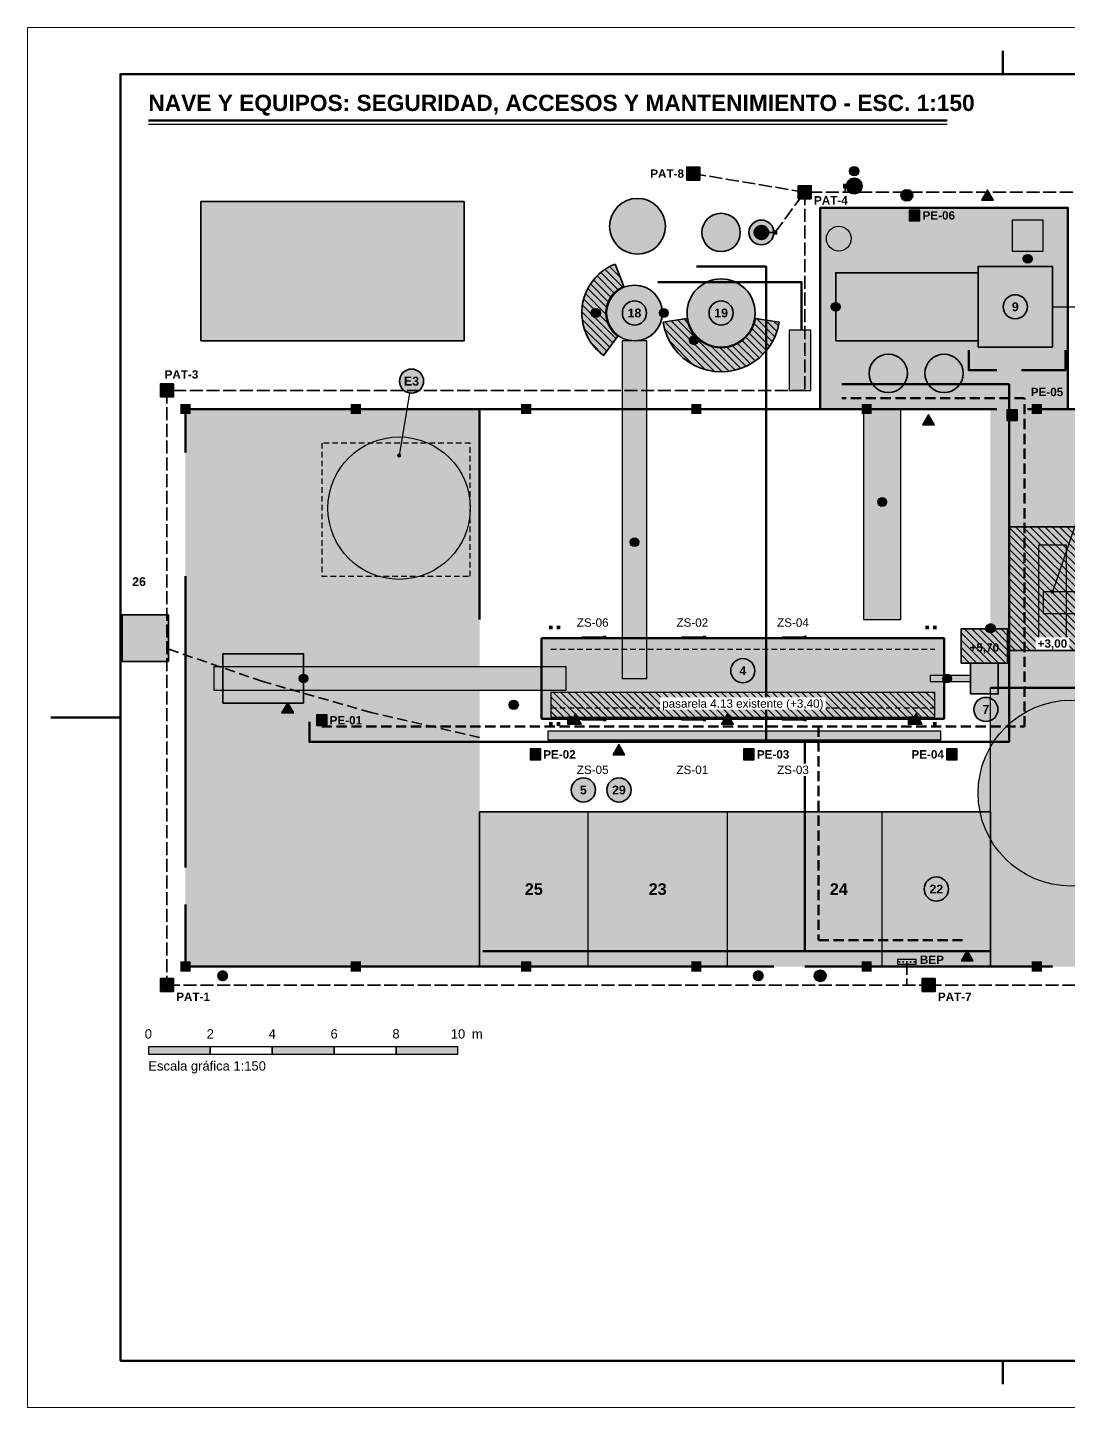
# Model space of a CAD drawing. Header units: millimetres. Extents: x 0 to 420, y 0 to 297.
# Drawn here: x 0 to 224.1, y 0 to 297 of the extents above; entities that cross this region are included whole.
import ezdxf
from ezdxf.enums import TextEntityAlignment as Align

# ---------------------------------------------------------------- set-up
doc = ezdxf.new("R2010")
doc.units = ezdxf.units.MM
doc.header["$LTSCALE"] = 0.5
for name, pattern in [('TR_BAND', [6.4, 4.4, -2]), ('TR_FINO', [3.8, 2.4, -1.4]), ('TR_PAT', [7.2, 5.6, -1.6])]:
    doc.linetypes.add(name, pattern=pattern)
for name, color, linetype, lineweight in [('CONTORNO', 7, 'CONTINUOUS', 50), ('FINO', 7, 'CONTINUOUS', 25), ('HOJA', 8, 'CONTINUOUS', 13), ('RAYADO', 8, 'CONTINUOUS', 18), ('RECUADRO', 7, 'CONTINUOUS', 70), ('RELLENO', 9, 'CONTINUOUS', 13), ('TEXTO', 7, 'CONTINUOUS', 25)]:
    doc.layers.add(name, color=color, linetype=linetype, lineweight=lineweight)
doc.styles.add('NEGRITA', font='arialbd.ttf')
doc.styles.get("Standard").update_dxf_attribs({"font": 'arial.ttf'})

msp = doc.modelspace()

# ---------------------------------------------------------------- hatches: boundary and pattern name
at = {"layer": 'CONTORNO', "true_color": 0xb86428}
h = msp.add_hatch(color=7, dxfattribs=at)
edge = h.paths.add_edge_path()
edge.add_arc((143.33, 265.57), 0.6, 0, 360)
h = msp.add_hatch(color=7, dxfattribs=at)
edge = h.paths.add_edge_path()
edge.add_arc((167.33, 261.57), 0.6, 0, 360)
for points in [[(175.57, 262.4), (176.57, 262.4), (176.57, 263.4), (175.57, 263.4)], [(177.18, 262.22), (178.83, 262.22), (178, 264.02)], [(157.18, 252.22), (158.82, 252.22), (158, 254.03)], [(160.43, 252.4), (161.43, 252.4), (161.43, 253.4), (160.43, 253.4)], [(187.33, 95.4), (191.33, 95.4), (191.33, 96.4), (187.33, 96.4)]]:
    msp.add_hatch(color=7, dxfattribs=at).paths.add_polyline_path(points)
at = {"layer": 'CONTORNO', "true_color": 0xf3c229}
for points in [[(205.37, 259.82), (207.97, 259.82), (206.67, 262.07)], [(192.7, 211.48), (195.3, 211.48), (194, 213.73)], [(123.93, 165.3), (124.63, 165.3), (124.63, 166.1), (123.93, 166.1)], [(145.4, 165.3), (146.1, 165.3), (146.1, 166.1), (145.4, 166.1)], [(167.07, 165.3), (167.77, 165.3), (167.77, 166.1), (167.07, 166.1)], [(54.7, 149.48), (57.3, 149.48), (56, 151.73)], [(116.7, 147.08), (119.3, 147.08), (118, 149.33)], [(123.93, 147.7), (124.63, 147.7), (124.63, 148.5), (123.93, 148.5)], [(145.4, 147.7), (146.1, 147.7), (146.1, 148.5), (145.4, 148.5)], [(167.07, 147.7), (167.77, 147.7), (167.77, 148.5), (167.07, 148.5)], [(190.03, 147.08), (192.63, 147.08), (191.33, 149.33)], [(126.03, 140.48), (128.63, 140.48), (127.33, 142.73)], [(201.03, 96.15), (203.63, 96.15), (202.33, 98.4)]]:
    msp.add_hatch(color=7, dxfattribs=at).paths.add_polyline_path(points)
at = {"layer": 'CONTORNO', "true_color": 0xd7261e}
h = msp.add_hatch(color=7, dxfattribs=at)
edge = h.paths.add_edge_path()
edge.add_arc((191, 256.57), 0.75, 0, 360)
at = {"layer": 'CONTORNO', "true_color": 0xb86428}
h = msp.add_hatch(color=7, dxfattribs=at)
edge = h.paths.add_edge_path()
edge.add_arc((30, 218.9), 0.6, 0, 360)
at = {"layer": 'CONTORNO', "true_color": 0x000000}
for points in [[(32.9, 213.8), (35.1, 213.8), (35.1, 216), (32.9, 216)], [(69.57, 213.8), (71.77, 213.8), (71.77, 216), (69.57, 216)], [(106.23, 213.8), (108.43, 213.8), (108.43, 216), (106.23, 216)], [(142.9, 213.8), (145.1, 213.8), (145.1, 216), (142.9, 216)], [(179.57, 213.8), (181.77, 213.8), (181.77, 216), (179.57, 216)], [(216.23, 213.8), (218.43, 213.8), (218.43, 216), (216.23, 216)], [(32.9, 93.8), (35.1, 93.8), (35.1, 96), (32.9, 96)], [(69.57, 93.8), (71.77, 93.8), (71.77, 96), (69.57, 96)], [(106.23, 93.8), (108.43, 93.8), (108.43, 96), (106.23, 96)], [(142.9, 93.8), (145.1, 93.8), (145.1, 96), (142.9, 96)], [(179.57, 93.8), (181.77, 93.8), (181.77, 96), (179.57, 96)], [(216.23, 93.8), (218.43, 93.8), (218.43, 96), (216.23, 96)]]:
    msp.add_hatch(color=7, dxfattribs=at).paths.add_polyline_path(points)
at = {"layer": 'CONTORNO', "true_color": 0xd7261e}
h = msp.add_hatch(color=7, dxfattribs=at)
edge = h.paths.add_edge_path()
edge.add_arc((212, 213.57), 0.75, 0, 360)
at = {"layer": 'CONTORNO', "true_color": 0x000000}
h = msp.add_hatch(color=7, dxfattribs=at)
edge = h.paths.add_edge_path()
edge.add_arc((80, 204.9), 0.45, 0, 360)
h = msp.add_hatch(color=7, dxfattribs=at)
edge = h.paths.add_edge_path()
edge.add_arc((220.67, 175.57), 0.45, 0, 360)
at = {"layer": 'CONTORNO', "true_color": 0xc9a400}
for points in [[(112.27, 167.5), (113.07, 167.5), (113.07, 168.3), (112.27, 168.3)], [(113.93, 167.5), (114.73, 167.5), (114.73, 168.3), (113.93, 168.3)], [(193.27, 167.5), (194.07, 167.5), (194.07, 168.3), (193.27, 168.3)], [(194.93, 167.5), (195.73, 167.5), (195.73, 168.3), (194.93, 168.3)], [(112.27, 146.7), (113.07, 146.7), (113.07, 147.5), (112.27, 147.5)], [(113.93, 146.7), (114.73, 146.7), (114.73, 147.5), (113.93, 147.5)], [(194.93, 146.7), (195.73, 146.7), (195.73, 147.5), (194.93, 147.5)]]:
    msp.add_hatch(color=7, dxfattribs=at).paths.add_polyline_path(points)
at = {"layer": 'CONTORNO', "true_color": 0xd7261e}
h = msp.add_hatch(color=7, dxfattribs=at)
edge = h.paths.add_edge_path()
edge.add_arc((63.33, 147.9), 0.75, 0, 360)
h = msp.add_hatch(color=7, dxfattribs=at)
edge = h.paths.add_edge_path()
edge.add_arc((109.33, 140.57), 0.75, 0, 360)
h = msp.add_hatch(color=7, dxfattribs=at)
edge = h.paths.add_edge_path()
edge.add_arc((155.33, 140.57), 0.75, 0, 360)
h = msp.add_hatch(color=7, dxfattribs=at)
edge = h.paths.add_edge_path()
edge.add_arc((199, 140.57), 0.75, 0, 360)
at = {"layer": 'CONTORNO', "true_color": 0x235faa}
h = msp.add_hatch(color=7, dxfattribs=at)
edge = h.paths.add_edge_path()
edge.add_arc((42, 92.9), 1.2, 0, 360)
h = msp.add_hatch(color=7, dxfattribs=at)
edge = h.paths.add_edge_path()
edge.add_arc((157.33, 92.9), 1.2, 0, 360)
at = {"layer": 'CONTORNO', "true_color": 0xb86428}
h = msp.add_hatch(color=7, dxfattribs=at)
edge = h.paths.add_edge_path()
edge.add_arc((30, 90.9), 0.6, 0, 360)
h = msp.add_hatch(color=7, dxfattribs=at)
edge = h.paths.add_edge_path()
edge.add_arc((194, 90.9), 0.6, 0, 360)
at = {"layer": 'RAYADO', "true_color": 0xbe9614}
h = msp.add_hatch(dxfattribs=at)
h.set_pattern_fill('ANSI31', scale=0.35, angle=-90)
h.paths.add_polyline_path([(126.49, 246.1), (125.57, 245.69), (124.69, 245.2), (123.86, 244.63), (123.08, 243.99), (122.36, 243.28), (121.71, 242.51), (121.13, 241.69), (120.62, 240.82), (120.2, 239.9), (119.85, 238.96), (119.59, 237.98), (119.42, 236.99), (119.34, 235.98), (119.35, 234.97), (119.45, 233.97), (119.63, 232.98), (119.91, 232.01), (120.27, 231.07), (120.71, 230.16), (121.23, 229.29), (121.82, 228.48), (122.49, 227.72), (123.22, 227.03), (124.01, 226.4), (127.06, 230.6), (126.63, 230.94), (126.24, 231.32), (125.88, 231.73), (125.56, 232.17), (125.28, 232.64), (125.04, 233.13), (124.84, 233.64), (124.7, 234.17), (124.59, 234.7), (124.54, 235.25), (124.54, 235.79), (124.58, 236.34), (124.67, 236.87), (124.81, 237.4), (125, 237.91), (125.23, 238.41), (125.51, 238.88), (125.82, 239.33), (126.17, 239.74), (126.56, 240.12), (126.98, 240.47), (127.43, 240.78), (127.91, 241.05), (128.41, 241.27)])
h = msp.add_hatch(dxfattribs=at)
h.set_pattern_fill('ANSI31', scale=0.35, angle=-90)
h.paths.add_polyline_path([(136.82, 233.59), (137.14, 232.13), (137.63, 230.72), (138.28, 229.38), (139.09, 228.12), (140.03, 226.97), (141.11, 225.93), (142.3, 225.03), (143.58, 224.28), (144.95, 223.68), (146.38, 223.25), (147.84, 222.99), (149.33, 222.9), (150.82, 222.99), (152.29, 223.25), (153.72, 223.68), (155.08, 224.28), (156.37, 225.03), (157.56, 225.93), (158.63, 226.97), (159.58, 228.12), (160.38, 229.38), (161.04, 230.72), (161.52, 232.13), (161.84, 233.59), (156.71, 234.4), (156.52, 233.54), (156.23, 232.71), (155.85, 231.92), (155.37, 231.18), (154.82, 230.5), (154.18, 229.89), (153.48, 229.36), (152.72, 228.91), (151.92, 228.56), (151.08, 228.31), (150.21, 228.15), (149.33, 228.1), (148.46, 228.15), (147.59, 228.31), (146.75, 228.56), (145.94, 228.91), (145.19, 229.36), (144.48, 229.89), (143.85, 230.5), (143.29, 231.18), (142.82, 231.92), (142.44, 232.71), (142.15, 233.54), (141.96, 234.4)])
h = msp.add_hatch(dxfattribs=at)
h.set_pattern_fill('ANSI31', scale=0.35, angle=-90)
h.paths.add_polyline_path([(211.33, 162.9), (230, 162.9), (230, 189.57), (211.33, 189.57)])
h = msp.add_hatch(dxfattribs=at)
h.set_pattern_fill('ANSI31', scale=0.35, angle=-90)
h.paths.add_polyline_path([(201, 160.23), (211, 160.23), (211, 167.57), (201, 167.57)])
h = msp.add_hatch(dxfattribs=at)
h.set_pattern_fill('ANSI31', scale=0.35, angle=-90)
h.paths.add_polyline_path([(112.67, 148.57), (195.33, 148.57), (195.33, 153.9), (112.67, 153.9)])
at = {"layer": 'RELLENO', "true_color": 0xffffff}
for points in [[(141.93, 264.17), (144.73, 264.17), (144.73, 266.97), (141.93, 266.97)], [(165.93, 260.17), (168.73, 260.17), (168.73, 262.97), (165.93, 262.97)], [(28.6, 217.5), (31.4, 217.5), (31.4, 220.3), (28.6, 220.3)], [(116.23, 147.08), (118.43, 147.08), (118.43, 148.58), (116.23, 148.58)], [(189.57, 147.08), (191.77, 147.08), (191.77, 148.58), (189.57, 148.58)], [(112, 143.7), (196.67, 143.7), (196.67, 145.57), (112, 145.57)], [(28.6, 89.5), (31.4, 89.5), (31.4, 92.3), (28.6, 92.3)], [(192.6, 89.5), (195.4, 89.5), (195.4, 92.3), (192.6, 92.3)]]:
    msp.add_hatch(color=7, dxfattribs=at).paths.add_polyline_path(points)
at = {"layer": 'RELLENO', "true_color": 0xaaaaaa}
h = msp.add_hatch(color=7, dxfattribs=at)
edge = h.paths.add_edge_path()
edge.add_arc((178, 262.9), 1.67, 0, 360)
at = {"layer": 'RELLENO', "true_color": 0xffffff}
h = msp.add_hatch(color=7, dxfattribs=at)
edge = h.paths.add_edge_path()
edge.add_arc((178, 262.9), 1.5, 0, 360)
h = msp.add_hatch(color=7, dxfattribs=at)
edge = h.paths.add_edge_path()
edge.add_arc((178, 266.1), 1, 0, 360)
h = msp.add_hatch(color=7, dxfattribs=at)
edge = h.paths.add_edge_path()
edge.add_arc((189.33, 260.9), 1.2, 0, 360)
at = {"layer": 'RELLENO', "true_color": 0xc7a67e}
msp.add_hatch(color=7, dxfattribs=at).paths.add_polyline_path([(37.33, 229.57), (94, 229.57), (94, 259.57), (37.33, 259.57)])
at = {"layer": 'RELLENO', "true_color": 0xdfeaf2}
h = msp.add_hatch(color=7, dxfattribs=at)
edge = h.paths.add_edge_path()
edge.add_arc((131.33, 254.23), 6, 0, 360)
at = {"layer": 'RELLENO', "true_color": 0xffffff}
h = msp.add_hatch(color=7, dxfattribs=at)
edge = h.paths.add_edge_path()
edge.add_arc((149.33, 252.9), 4.13, 0, 360)
at = {"layer": 'RELLENO', "true_color": 0xaaaaaa}
h = msp.add_hatch(color=7, dxfattribs=at)
edge = h.paths.add_edge_path()
edge.add_arc((158, 252.9), 2.67, 0, 360)
at = {"layer": 'RELLENO', "true_color": 0xf1e1d6}
msp.add_hatch(color=7, dxfattribs=at).paths.add_polyline_path([(170.67, 214.9), (224, 214.9), (224, 258.23), (170.67, 258.23)])
at = {"layer": 'RELLENO', "true_color": 0xe8b923}
for points in [[(189.85, 255.42), (192.15, 255.42), (192.15, 257.72), (189.85, 257.72)], [(210.85, 212.42), (213.15, 212.42), (213.15, 214.72), (210.85, 214.72)], [(62.18, 146.75), (64.48, 146.75), (64.48, 149.05), (62.18, 149.05)], [(108.18, 139.42), (110.48, 139.42), (110.48, 141.72), (108.18, 141.72)], [(154.18, 139.42), (156.48, 139.42), (156.48, 141.72), (154.18, 141.72)], [(197.85, 139.42), (200.15, 139.42), (200.15, 141.72), (197.85, 141.72)]]:
    msp.add_hatch(color=7, dxfattribs=at).paths.add_polyline_path(points)
at = {"layer": 'RELLENO', "true_color": 0xffffff}
h = msp.add_hatch(color=7, dxfattribs=at)
edge = h.paths.add_edge_path()
edge.add_arc((158, 252.9), 1.5, 0, 360)
h = msp.add_hatch(color=7, dxfattribs=at)
edge = h.paths.add_edge_path()
edge.add_arc((215.33, 247.23), 0.95, 0, 360)
at = {"layer": 'RELLENO', "true_color": 0xf6ecc8}
for points in [[(126.49, 246.1), (125.57, 245.69), (124.69, 245.2), (123.86, 244.63), (123.08, 243.99), (122.36, 243.28), (121.71, 242.51), (121.13, 241.69), (120.62, 240.82), (120.2, 239.9), (119.85, 238.96), (119.59, 237.98), (119.42, 236.99), (119.34, 235.98), (119.35, 234.97), (119.45, 233.97), (119.63, 232.98), (119.91, 232.01), (120.27, 231.07), (120.71, 230.16), (121.23, 229.29), (121.82, 228.48), (122.49, 227.72), (123.22, 227.03), (124.01, 226.4), (127.06, 230.6), (126.63, 230.94), (126.24, 231.32), (125.88, 231.73), (125.56, 232.17), (125.28, 232.64), (125.04, 233.13), (124.84, 233.64), (124.7, 234.17), (124.59, 234.7), (124.54, 235.25), (124.54, 235.79), (124.58, 236.34), (124.67, 236.87), (124.81, 237.4), (125, 237.91), (125.23, 238.41), (125.51, 238.88), (125.82, 239.33), (126.17, 239.74), (126.56, 240.12), (126.98, 240.47), (127.43, 240.78), (127.91, 241.05), (128.41, 241.27)], [(136.82, 233.59), (137.14, 232.13), (137.63, 230.72), (138.28, 229.38), (139.09, 228.12), (140.03, 226.97), (141.11, 225.93), (142.3, 225.03), (143.58, 224.28), (144.95, 223.68), (146.38, 223.25), (147.84, 222.99), (149.33, 222.9), (150.82, 222.99), (152.29, 223.25), (153.72, 223.68), (155.08, 224.28), (156.37, 225.03), (157.56, 225.93), (158.63, 226.97), (159.58, 228.12), (160.38, 229.38), (161.04, 230.72), (161.52, 232.13), (161.84, 233.59), (156.71, 234.4), (156.52, 233.54), (156.23, 232.71), (155.85, 231.92), (155.37, 231.18), (154.82, 230.5), (154.18, 229.89), (153.48, 229.36), (152.72, 228.91), (151.92, 228.56), (151.08, 228.31), (150.21, 228.15), (149.33, 228.1), (148.46, 228.15), (147.59, 228.31), (146.75, 228.56), (145.94, 228.91), (145.19, 229.36), (144.48, 229.89), (143.85, 230.5), (143.29, 231.18), (142.82, 231.92), (142.44, 232.71), (142.15, 233.54), (141.96, 234.4)], [(211.33, 162.9), (230, 162.9), (230, 189.57), (211.33, 189.57)], [(201, 160.23), (211, 160.23), (211, 167.57), (201, 167.57)]]:
    msp.add_hatch(color=7, dxfattribs=at).paths.add_polyline_path(points)
at = {"layer": 'RELLENO', "true_color": 0xe1e1e1}
for points in [[(174, 229.57), (204.67, 229.57), (204.67, 244.23), (174, 244.23)], [(194.33, 156.23), (203, 156.23), (203, 157.57), (194.33, 157.57)]]:
    msp.add_hatch(color=7, dxfattribs=at).paths.add_polyline_path(points)
at = {"layer": 'RELLENO', "true_color": 0xe1a57a}
msp.add_hatch(color=7, dxfattribs=at).paths.add_polyline_path([(204.67, 228.23), (220.67, 228.23), (220.67, 245.57), (204.67, 245.57)])
at = {"layer": 'RELLENO', "true_color": 0xeef1f2}
h = msp.add_hatch(color=7, dxfattribs=at)
edge = h.paths.add_edge_path()
edge.add_arc((130.67, 235.57), 6, 0, 360)
at = {"layer": 'RELLENO', "true_color": 0xe8f0e4}
h = msp.add_hatch(color=7, dxfattribs=at)
edge = h.paths.add_edge_path()
edge.add_arc((149.33, 235.57), 7.33, 0, 360)
at = {"layer": 'RELLENO', "true_color": 0xffffff}
h = msp.add_hatch(color=7, dxfattribs=at)
edge = h.paths.add_edge_path()
edge.add_arc((130.67, 235.57), 2.6, 0, 360)
h = msp.add_hatch(color=7, dxfattribs=at)
edge = h.paths.add_edge_path()
edge.add_arc((149.33, 235.57), 2.6, 0, 360)
h = msp.add_hatch(color=7, dxfattribs=at)
edge = h.paths.add_edge_path()
edge.add_arc((174, 236.9), 0.95, 0, 360)
h = msp.add_hatch(color=7, dxfattribs=at)
edge = h.paths.add_edge_path()
edge.add_arc((212.67, 236.9), 2.6, 0, 360)
h = msp.add_hatch(color=7, dxfattribs=at)
edge = h.paths.add_edge_path()
edge.add_arc((122.33, 235.57), 1, 0, 360)
h = msp.add_hatch(color=7, dxfattribs=at)
edge = h.paths.add_edge_path()
edge.add_arc((137, 235.57), 0.95, 0, 360)
at = {"layer": 'RELLENO', "true_color": 0xf4d9bf}
msp.add_hatch(color=7, dxfattribs=at).paths.add_polyline_path([(164, 218.9), (168.67, 218.9), (168.67, 231.9), (164, 231.9)])
at = {"layer": 'RELLENO', "true_color": 0xecf6ee}
msp.add_hatch(color=7, dxfattribs=at).paths.add_polyline_path([(128, 156.9), (133.33, 156.9), (133.33, 229.57), (128, 229.57)])
at = {"layer": 'RELLENO', "true_color": 0xffffff}
h = msp.add_hatch(color=7, dxfattribs=at)
edge = h.paths.add_edge_path()
edge.add_arc((143.47, 229.7), 0.95, 0, 360)
h = msp.add_hatch(color=7, dxfattribs=at)
edge = h.paths.add_edge_path()
edge.add_arc((185.33, 222.57), 4.13, 0, 360)
h = msp.add_hatch(color=7, dxfattribs=at)
edge = h.paths.add_edge_path()
edge.add_arc((197.33, 222.57), 4.13, 0, 360)
at = {"layer": 'RELLENO', "true_color": 0xfff3d6}
h = msp.add_hatch(color=7, dxfattribs=at)
edge = h.paths.add_edge_path()
edge.add_arc((82.67, 220.9), 2.6, 0, 360)
at = {"layer": 'RELLENO', "true_color": 0xf0e6d6}
for points in [[(34, 94.9), (97.33, 94.9), (97.33, 214.9), (34, 214.9)], [(207.33, 94.9), (254, 94.9), (254, 154.9), (207.33, 154.9)]]:
    msp.add_hatch(color=7, dxfattribs=at).paths.add_polyline_path(points)
at = {"layer": 'RELLENO', "true_color": 0xf9dedc}
msp.add_hatch(color=7, dxfattribs=at).paths.add_polyline_path([(180, 169.57), (188, 169.57), (188, 214.9), (180, 214.9)])
at = {"layer": 'RELLENO', "true_color": 0xe4eaf0}
msp.add_hatch(color=7, dxfattribs=at).paths.add_polyline_path([(207.33, 154.9), (254, 154.9), (254, 214.9), (207.33, 214.9)])
at = {"layer": 'RELLENO', "true_color": 0xd1b48e}
h = msp.add_hatch(color=7, dxfattribs=at)
edge = h.paths.add_edge_path()
edge.add_arc((80, 193.57), 15.33, 0, 360)
at = {"layer": 'RELLENO', "true_color": 0xffffff}
h = msp.add_hatch(color=7, dxfattribs=at)
edge = h.paths.add_edge_path()
edge.add_arc((184, 194.9), 0.95, 0, 360)
h = msp.add_hatch(color=7, dxfattribs=at)
edge = h.paths.add_edge_path()
edge.add_arc((130.67, 186.23), 0.95, 0, 360)
at = {"layer": 'RELLENO', "true_color": 0xd8dddb}
msp.add_hatch(color=7, dxfattribs=at).paths.add_polyline_path([(217.67, 165.57), (223.67, 165.57), (223.67, 185.57), (217.67, 185.57)])
at = {"layer": 'RELLENO', "true_color": 0xf0f0f0}
msp.add_hatch(color=7, dxfattribs=at).paths.add_polyline_path([(218.67, 170.9), (240.67, 170.9), (240.67, 175.57), (218.67, 175.57)])
at = {"layer": 'RELLENO', "true_color": 0xe0ecf2}
msp.add_hatch(color=7, dxfattribs=at).paths.add_polyline_path([(20.33, 160.57), (30.33, 160.57), (30.33, 170.57), (20.33, 170.57)])
at = {"layer": 'RELLENO', "true_color": 0xffffff}
h = msp.add_hatch(color=7, dxfattribs=at)
edge = h.paths.add_edge_path()
edge.add_arc((207.33, 167.7), 1, 0, 360)
at = {"layer": 'RELLENO', "true_color": 0xf4f4f4}
msp.add_hatch(color=7, dxfattribs=at).paths.add_polyline_path([(110.67, 148.23), (197.33, 148.23), (197.33, 165.57), (110.67, 165.57)])
at = {"layer": 'RELLENO', "true_color": 0xd8c7a8}
msp.add_hatch(color=7, dxfattribs=at).paths.add_polyline_path([(42.07, 151.57), (59.4, 151.57), (59.4, 162.23), (42.07, 162.23)])
at = {"layer": 'RELLENO', "true_color": 0xffffff}
h = msp.add_hatch(color=7, dxfattribs=at)
edge = h.paths.add_edge_path()
edge.add_arc((154, 158.57), 2.6, 0, 360)
at = {"layer": 'RELLENO', "true_color": 0xe9e1d4}
msp.add_hatch(color=7, dxfattribs=at).paths.add_polyline_path([(40.13, 154.37), (116, 154.37), (116, 159.43), (40.13, 159.43)])
at = {"layer": 'RELLENO', "true_color": 0xffffff}
h = msp.add_hatch(color=7, dxfattribs=at)
edge = h.paths.add_edge_path()
edge.add_arc((59.4, 156.9), 0.95, 0, 360)
h = msp.add_hatch(color=7, dxfattribs=at)
edge = h.paths.add_edge_path()
edge.add_arc((198, 156.9), 0.95, 0, 360)
at = {"layer": 'RELLENO', "true_color": 0xcccccc}
msp.add_hatch(color=7, dxfattribs=at).paths.add_polyline_path([(203, 153.57), (209, 153.57), (209, 160.23), (203, 160.23)])
at = {"layer": 'RELLENO', "true_color": 0xffffff}
h = msp.add_hatch(color=7, dxfattribs=at)
edge = h.paths.add_edge_path()
edge.add_arc((104.67, 151.23), 1, 0, 360)
at = {"layer": 'RELLENO', "true_color": 0xf6eccd}
msp.add_hatch(color=7, dxfattribs=at).paths.add_polyline_path([(112.67, 148.57), (195.33, 148.57), (195.33, 153.9), (112.67, 153.9)])
at = {"layer": 'RELLENO', "true_color": 0xffffff}
h = msp.add_hatch(color=7, dxfattribs=at)
edge = h.paths.add_edge_path()
edge.add_arc((206.33, 150.23), 2.6, 0, 360)
at = {"layer": 'RELLENO', "true_color": 0xdec8a6}
h = msp.add_hatch(color=7, dxfattribs=at)
edge = h.paths.add_edge_path()
edge.add_arc((224.67, 132.23), 20, 0, 360)
at = {"layer": 'RELLENO', "true_color": 0xfafafa}
msp.add_hatch(color=7, dxfattribs=at).paths.add_polyline_path([(97.33, 94.9), (207.33, 94.9), (207.33, 128.23), (97.33, 128.23)])
at = {"layer": 'RELLENO', "true_color": 0xffffff}
h = msp.add_hatch(color=7, dxfattribs=at)
edge = h.paths.add_edge_path()
edge.add_arc((195.67, 111.57), 2.6, 0, 360)
h = msp.add_hatch(color=7, dxfattribs=at)
edge = h.paths.add_edge_path()
edge.add_arc((187.73, 95.9), 0.22, 0, 360)
h = msp.add_hatch(color=7, dxfattribs=at)
edge = h.paths.add_edge_path()
edge.add_arc((188.53, 95.9), 0.22, 0, 360)
h = msp.add_hatch(color=7, dxfattribs=at)
edge = h.paths.add_edge_path()
edge.add_arc((189.33, 95.9), 0.22, 0, 360)
h = msp.add_hatch(color=7, dxfattribs=at)
edge = h.paths.add_edge_path()
edge.add_arc((190.13, 95.9), 0.22, 0, 360)
h = msp.add_hatch(color=7, dxfattribs=at)
edge = h.paths.add_edge_path()
edge.add_arc((190.93, 95.9), 0.22, 0, 360)
h = msp.add_hatch(color=7, dxfattribs=at)
edge = h.paths.add_edge_path()
edge.add_arc((170.67, 92.9), 1.2, 0, 360)
at = {"layer": 'RELLENO', "true_color": 0x000000}
for points in [[(26, 76), (39.33, 76), (39.33, 77.6), (26, 77.6)], [(52.67, 76), (66, 76), (66, 77.6), (52.67, 77.6)], [(79.33, 76), (92.67, 76), (92.67, 77.6), (79.33, 77.6)]]:
    msp.add_hatch(color=7, dxfattribs=at).paths.add_polyline_path(points)

# ---------------------------------------------------------------- linework, layer by layer
at = {"layer": 'CONTORNO'}
msp.add_line((26, 277), (197.99, 277), dxfattribs=at)
at = {"layer": 'CONTORNO', "lineweight": 35, "true_color": 0xb86428}
for p, q in [((178, 262.9), (176.07, 262.9)), ((158, 252.9), (160.93, 252.9))]:
    msp.add_line(p, q, dxfattribs=at)
at = {"layer": 'CONTORNO', "lineweight": 40, "true_color": 0xc8102e}
for p, q in [((188.48, 261.75), (190.18, 260.05)), ((169.82, 93.75), (171.52, 92.05))]:
    msp.add_line(p, q, dxfattribs=at)
at = {"layer": 'CONTORNO', "lineweight": 70, "true_color": 0x1f5fa8}
for p, q in [((119.37, 165.7), (124.03, 165.7)), ((140.83, 165.7), (145.5, 165.7)), ((162.5, 165.7), (167.17, 165.7)), ((119.37, 148.1), (124.03, 148.1)), ((140.83, 148.1), (145.5, 148.1)), ((162.5, 148.1), (167.17, 148.1))]:
    msp.add_line(p, q, dxfattribs=at)
at = {"layer": 'CONTORNO', "lineweight": 35, "true_color": 0xb86428}
for points in [[(141.93, 264.17), (144.73, 264.17), (144.73, 266.97), (141.93, 266.97)], [(165.93, 260.17), (168.73, 260.17), (168.73, 262.97), (165.93, 262.97)], [(28.6, 217.5), (31.4, 217.5), (31.4, 220.3), (28.6, 220.3)], [(28.6, 89.5), (31.4, 89.5), (31.4, 92.3), (28.6, 92.3)], [(192.6, 89.5), (195.4, 89.5), (195.4, 92.3), (192.6, 92.3)]]:
    msp.add_lwpolyline(points, close=True, dxfattribs=at)
at = {"layer": 'CONTORNO', "linetype": 'TR_PAT', "lineweight": 35, "true_color": 0xb86428}
for points in [[(167.33, 261.57), (143.33, 265.57)], [(160.93, 252.9), (167.33, 261.57)], [(176.07, 262.9), (176.07, 261.57)], [(189.33, 95.9), (189.33, 90.9)]]:
    msp.add_lwpolyline(points, dxfattribs=at)
at = {"layer": 'CONTORNO', "lineweight": 35}
for points in [[(37.33, 229.57), (94, 229.57), (94, 259.57), (37.33, 259.57)], [(174, 229.57), (204.67, 229.57), (204.67, 244.23), (174, 244.23)], [(204.67, 228.23), (220.67, 228.23), (220.67, 245.57), (204.67, 245.57)], [(20.33, 160.57), (30.33, 160.57), (30.33, 170.57), (20.33, 170.57)], [(42.07, 151.57), (59.4, 151.57), (59.4, 162.23), (42.07, 162.23)], [(203, 153.57), (209, 153.57), (209, 160.23), (203, 160.23)]]:
    msp.add_lwpolyline(points, close=True, dxfattribs=at)
at = {"layer": 'CONTORNO', "lineweight": 80}
for points in [[(170.67, 214.9), (170.67, 258.23), (224, 258.23), (224, 214.9)], [(34, 214.9), (208.67, 214.9)], [(34, 205.57), (34, 214.9)], [(97.33, 169.57), (97.33, 214.9)], [(215.33, 214.9), (254, 214.9)], [(34, 116.23), (34, 178.9)], [(207.33, 154.9), (254, 154.9)], [(34, 94.9), (34, 108.23)], [(34, 94.9), (160.67, 94.9)], [(167.33, 94.9), (220.67, 94.9)]]:
    msp.add_lwpolyline(points, dxfattribs=at)
at = {"layer": 'CONTORNO', "lineweight": 35, "true_color": 0xbe9614}
for points in [[(126.49, 246.1), (125.57, 245.69), (124.69, 245.2), (123.86, 244.63), (123.08, 243.99), (122.36, 243.28), (121.71, 242.51), (121.13, 241.69), (120.62, 240.82), (120.2, 239.9), (119.85, 238.96), (119.59, 237.98), (119.42, 236.99), (119.34, 235.98), (119.35, 234.97), (119.45, 233.97), (119.63, 232.98), (119.91, 232.01), (120.27, 231.07), (120.71, 230.16), (121.23, 229.29), (121.82, 228.48), (122.49, 227.72), (123.22, 227.03), (124.01, 226.4), (127.06, 230.6), (126.63, 230.94), (126.24, 231.32), (125.88, 231.73), (125.56, 232.17), (125.28, 232.64), (125.04, 233.13), (124.84, 233.64), (124.7, 234.17), (124.59, 234.7), (124.54, 235.25), (124.54, 235.79), (124.58, 236.34), (124.67, 236.87), (124.81, 237.4), (125, 237.91), (125.23, 238.41), (125.51, 238.88), (125.82, 239.33), (126.17, 239.74), (126.56, 240.12), (126.98, 240.47), (127.43, 240.78), (127.91, 241.05), (128.41, 241.27)], [(136.82, 233.59), (137.14, 232.13), (137.63, 230.72), (138.28, 229.38), (139.09, 228.12), (140.03, 226.97), (141.11, 225.93), (142.3, 225.03), (143.58, 224.28), (144.95, 223.68), (146.38, 223.25), (147.84, 222.99), (149.33, 222.9), (150.82, 222.99), (152.29, 223.25), (153.72, 223.68), (155.08, 224.28), (156.37, 225.03), (157.56, 225.93), (158.63, 226.97), (159.58, 228.12), (160.38, 229.38), (161.04, 230.72), (161.52, 232.13), (161.84, 233.59), (156.71, 234.4), (156.52, 233.54), (156.23, 232.71), (155.85, 231.92), (155.37, 231.18), (154.82, 230.5), (154.18, 229.89), (153.48, 229.36), (152.72, 228.91), (151.92, 228.56), (151.08, 228.31), (150.21, 228.15), (149.33, 228.1), (148.46, 228.15), (147.59, 228.31), (146.75, 228.56), (145.94, 228.91), (145.19, 229.36), (144.48, 229.89), (143.85, 230.5), (143.29, 231.18), (142.82, 231.92), (142.44, 232.71), (142.15, 233.54), (141.96, 234.4)], [(211.33, 162.9), (230, 162.9), (230, 189.57), (211.33, 189.57)], [(201, 160.23), (211, 160.23), (211, 167.57), (201, 167.57)]]:
    msp.add_lwpolyline(points, close=True, dxfattribs=at)
at = {"layer": 'CONTORNO', "lineweight": 100, "true_color": 0x333333}
for points in [[(159, 143.23), (159, 245.57), (144, 245.57)], [(198, 143.23), (211.33, 143.23), (211.33, 220.23), (175.33, 220.23)], [(60.67, 147.57), (60.67, 143.23), (110, 143.23)]]:
    msp.add_lwpolyline(points, dxfattribs=at)
at = {"layer": 'CONTORNO', "lineweight": 70, "true_color": 0xe1781e}
msp.add_lwpolyline([(135.67, 242.23), (166.67, 242.23), (166.67, 231.9)], dxfattribs=at)
at = {"layer": 'CONTORNO', "lineweight": 50, "true_color": 0xbe9614}
for points in [[(202.67, 227.57), (202.67, 223.23), (208.67, 223.23)], [(214, 223.23), (223.47, 223.23), (223.47, 227.57)]]:
    msp.add_lwpolyline(points, dxfattribs=at)
at = {"layer": 'CONTORNO', "linetype": 'TR_BAND', "lineweight": 50, "true_color": 0x1f5fa8}
for points in [[(214.67, 146.57), (214.67, 217.23), (175.33, 217.23)], [(63.33, 146.57), (214.67, 146.57)], [(170.33, 146.57), (170.33, 100.57), (201.67, 100.57)]]:
    msp.add_lwpolyline(points, dxfattribs=at)
at = {"layer": 'CONTORNO', "lineweight": 50}
msp.add_lwpolyline([(110.67, 148.23), (197.33, 148.23), (197.33, 165.57), (110.67, 165.57)], close=True, dxfattribs=at)
at = {"layer": 'CONTORNO', "lineweight": 100, "true_color": 0x888888}
for points in [[(110, 143.23), (198, 143.23)], [(167.33, 143.23), (167.33, 98.23)], [(98, 98.23), (207.33, 98.23)]]:
    msp.add_lwpolyline(points, dxfattribs=at)
at = {"layer": 'CONTORNO', "lineweight": 35}
for centre, radius in [((178, 262.9), 1.67), ((131.33, 254.23), 6), ((149.33, 252.9), 4.13), ((158, 252.9), 2.67), ((130.67, 235.57), 6), ((149.33, 235.57), 7.33), ((130.67, 235.57), 2.6), ((149.33, 235.57), 2.6), ((212.67, 236.9), 2.6), ((185.33, 222.57), 4.13), ((197.33, 222.57), 4.13), ((82.67, 220.9), 2.6), ((154, 158.57), 2.6), ((206.33, 150.23), 2.6), ((195.67, 111.57), 2.6)]:
    msp.add_circle(centre, radius, dxfattribs=at)
at = {"layer": 'CONTORNO', "lineweight": 40, "true_color": 0xb86428}
for centre in [(178, 262.9), (158, 252.9)]:
    msp.add_circle(centre, 1.5, dxfattribs=at)
at = {"layer": 'CONTORNO', "lineweight": 40, "true_color": 0xc8102e}
for centre in [(189.33, 260.9), (170.67, 92.9)]:
    msp.add_circle(centre, 1.2, dxfattribs=at)
at = {"layer": 'FINO'}
for p, q in [((26, 276.2), (197.99, 276.2)), ((220.67, 236.9), (228.67, 236.9)), ((207.33, 94.9), (207.33, 154.9))]:
    msp.add_line(p, q, dxfattribs=at)
at = {"layer": 'FINO', "true_color": 0xb86428}
for p, q in [((141.93, 264.17), (144.73, 266.97)), ((141.93, 266.97), (144.73, 264.17)), ((165.93, 260.17), (168.73, 262.97)), ((165.93, 262.97), (168.73, 260.17)), ((28.6, 217.5), (31.4, 220.3)), ((28.6, 220.3), (31.4, 217.5)), ((28.6, 89.5), (31.4, 92.3)), ((28.6, 92.3), (31.4, 89.5)), ((192.6, 89.5), (195.4, 92.3)), ((192.6, 92.3), (195.4, 89.5))]:
    msp.add_line(p, q, dxfattribs=at)
at = {"layer": 'FINO', "lineweight": 25}
for p, q in [((82.24, 218.34), (80, 204.9)), ((227.82, 196.44), (220.67, 175.57)), ((120.67, 94.9), (120.67, 128.23)), ((150.67, 94.9), (150.67, 128.23)), ((184, 94.9), (184, 128.23))]:
    msp.add_line(p, q, dxfattribs=at)
for points in [[(205.37, 259.82), (207.97, 259.82), (206.67, 262.07)], [(189.85, 255.42), (192.15, 255.42), (192.15, 257.72), (189.85, 257.72)], [(212, 248.9), (218.67, 248.9), (218.67, 255.57), (212, 255.57)], [(164, 218.9), (168.67, 218.9), (168.67, 231.9), (164, 231.9)], [(128, 156.9), (133.33, 156.9), (133.33, 229.57), (128, 229.57)], [(210.85, 212.42), (213.15, 212.42), (213.15, 214.72), (210.85, 214.72)], [(192.7, 211.48), (195.3, 211.48), (194, 213.73)], [(217.67, 165.57), (223.67, 165.57), (223.67, 185.57), (217.67, 185.57)], [(218.67, 170.9), (240.67, 170.9), (240.67, 175.57), (218.67, 175.57)], [(40.13, 154.37), (116, 154.37), (116, 159.43), (40.13, 159.43)], [(194.33, 156.23), (203, 156.23), (203, 157.57), (194.33, 157.57)], [(54.7, 149.48), (57.3, 149.48), (56, 151.73)], [(62.18, 146.75), (64.48, 146.75), (64.48, 149.05), (62.18, 149.05)], [(116.23, 147.08), (118.43, 147.08), (118.43, 148.58), (116.23, 148.58)], [(116.7, 147.08), (119.3, 147.08), (118, 149.33)], [(189.57, 147.08), (191.77, 147.08), (191.77, 148.58), (189.57, 148.58)], [(190.03, 147.08), (192.63, 147.08), (191.33, 149.33)], [(112, 143.7), (196.67, 143.7), (196.67, 145.57), (112, 145.57)], [(126.03, 140.48), (128.63, 140.48), (127.33, 142.73)], [(108.18, 139.42), (110.48, 139.42), (110.48, 141.72), (108.18, 141.72)], [(154.18, 139.42), (156.48, 139.42), (156.48, 141.72), (154.18, 141.72)], [(197.85, 139.42), (200.15, 139.42), (200.15, 141.72), (197.85, 141.72)], [(201.03, 96.15), (203.63, 96.15), (202.33, 98.4)]]:
    msp.add_lwpolyline(points, close=True, dxfattribs=at)
at = {"layer": 'FINO', "true_color": 0xdc3232}
msp.add_lwpolyline([(180, 169.57), (188, 169.57), (188, 214.9), (180, 214.9)], close=True, dxfattribs=at)
at = {"layer": 'FINO', "linetype": 'TR_FINO'}
msp.add_lwpolyline([(63.33, 178.9), (95.33, 178.9), (95.33, 207.57), (63.33, 207.57)], close=True, dxfattribs=at)
at = {"layer": 'FINO', "linetype": 'TR_BAND', "lineweight": 35, "true_color": 0x3c96c8}
msp.add_lwpolyline([(97.33, 144.23), (74, 149.57), (50.67, 156.23), (30.33, 163.23)], dxfattribs=at)
at = {"layer": 'FINO', "linetype": 'TR_FINO', "true_color": 0x5a5a5a}
for points in [[(112.67, 163.23), (195.33, 163.23)], [(112.67, 150.57), (195.33, 150.57)]]:
    msp.add_lwpolyline(points, dxfattribs=at)
at = {"layer": 'FINO', "true_color": 0xbe9614}
msp.add_lwpolyline([(112.67, 148.57), (195.33, 148.57), (195.33, 153.9), (112.67, 153.9)], close=True, dxfattribs=at)
at = {"layer": 'FINO', "lineweight": 35}
msp.add_lwpolyline([(97.33, 94.9), (97.33, 128.23), (207.33, 128.23), (207.33, 94.9)], dxfattribs=at)
at = {"layer": 'FINO'}
for points in [[(187.33, 95.4), (191.33, 95.4), (191.33, 96.4), (187.33, 96.4)], [(26, 76), (39.33, 76), (39.33, 77.6), (26, 77.6)], [(39.33, 76), (52.67, 76), (52.67, 77.6), (39.33, 77.6)], [(52.67, 76), (66, 76), (66, 77.6), (52.67, 77.6)], [(66, 76), (79.33, 76), (79.33, 77.6), (66, 77.6)], [(79.33, 76), (92.67, 76), (92.67, 77.6), (79.33, 77.6)]]:
    msp.add_lwpolyline(points, close=True, dxfattribs=at)
at = {"layer": 'FINO', "lineweight": 25, "true_color": 0xbe9614}
for centre in [(178, 266.1), (122.33, 235.57), (207.33, 167.7), (104.67, 151.23)]:
    msp.add_circle(centre, 1, dxfattribs=at)
at = {"layer": 'FINO'}
for centre, radius in [((191, 256.57), 0.75), ((212, 213.57), 0.75), ((80, 193.57), 15.33), ((224.67, 132.23), 20), ((63.33, 147.9), 0.75), ((109.33, 140.57), 0.75), ((155.33, 140.57), 0.75), ((199, 140.57), 0.75)]:
    msp.add_circle(centre, radius, dxfattribs=at)
at = {"layer": 'FINO', "lineweight": 25}
for centre, radius in [((174.67, 251.57), 2.67), ((215.33, 247.23), 0.95), ((174, 236.9), 0.95), ((137, 235.57), 0.95), ((143.47, 229.7), 0.95), ((184, 194.9), 0.95), ((130.67, 186.23), 0.95), ((59.4, 156.9), 0.95), ((198, 156.9), 0.95)]:
    msp.add_circle(centre, radius, dxfattribs=at)
at = {"layer": 'HOJA'}
msp.add_lwpolyline([(0, 0), (420, 0), (420, 297), (0, 297)], close=True, dxfattribs=at)
at = {"layer": 'RECUADRO'}
for p, q in [((210, 292), (210, 287)), ((5, 148.5), (20, 148.5)), ((210, 5), (210, 10))]:
    msp.add_line(p, q, dxfattribs=at)
msp.add_lwpolyline([(20, 10), (410, 10), (410, 287), (20, 287)], close=True, dxfattribs=at)

# ---------------------------------------------------------------- texts
at = {"layer": 'TEXTO', "style": 'NEGRITA'}
msp.add_text('NAVE Y EQUIPOS: SEGURIDAD, ACCESOS Y MANTENIMIENTO - ESC. 1:150', height=3.5, dxfattribs=at).set_placement((26, 278), align=Align.BOTTOM_LEFT)
at = {"layer": 'TEXTO', "true_color": 0xb86428, "style": 'NEGRITA'}
msp.add_text('PAT-8', height=1.8, dxfattribs=at).set_placement((141.33, 265.57), align=Align.MIDDLE_RIGHT)
at = {"layer": 'TEXTO', "true_color": 0xbe9614}
for p in [(178, 266.1), (122.33, 235.57), (207.33, 167.7), (104.67, 151.23)]:
    msp.add_text('E', height=1.1, dxfattribs=at).set_placement(p, align=Align.MIDDLE_CENTER)
at = {"layer": 'TEXTO', "style": 'NEGRITA'}
for s, height, p in [('!', 1.1, (206.67, 260.07)), ('!', 1.1, (194, 211.73)), ('26', 1.9, (24, 176.23)), ('!', 1.1, (56, 149.73)), ('!', 1.1, (118, 147.33)), ('!', 1.1, (191.33, 147.33)), ('!', 1.1, (127.33, 140.73)), ('!', 1.1, (202.33, 96.4))]:
    msp.add_text(s, height=height, dxfattribs=at).set_placement(p, align=Align.BOTTOM_CENTER)
at = {"layer": 'TEXTO', "true_color": 0xb86428, "style": 'NEGRITA'}
for s, p in [('PAT-4', (169.33, 259.82)), ('BEP', (192.13, 96.37))]:
    msp.add_text(s, height=1.8, dxfattribs=at).set_placement(p, align=Align.MIDDLE_LEFT)
at = {"layer": 'TEXTO', "style": 'NEGRITA'}
for s, p in [('PE-06', (192.7, 256.57)), ('PE-05', (216, 218.57)), ('PE-01', (65.03, 147.9))]:
    msp.add_text(s, height=1.8, dxfattribs=at).set_placement(p, align=Align.MIDDLE_LEFT)
for s, height, p in [('R', 1.2, (215.33, 247.23)), ('9', 1.9, (212.67, 236.9)), ('18', 1.9, (130.67, 235.57)), ('R', 1.2, (137, 235.57)), ('19', 1.9, (149.33, 235.57)), ('R', 1.2, (174, 236.9)), ('R', 1.2, (143.47, 229.7)), ('E3', 1.9, (82.67, 220.9)), ('R', 1.2, (184, 194.9)), ('R', 1.2, (130.67, 186.23)), ('+5,70', 1.8, (206, 163.57)), ('R', 1.2, (59.4, 156.9)), ('4', 1.9, (154, 158.57)), ('R', 1.2, (198, 156.9)), ('7', 1.9, (206.33, 150.23)), ('L', 1.1, (117.33, 147.83)), ('L', 1.1, (190.67, 147.83)), ('5', 1.9, (119.67, 132.9)), ('29', 1.9, (127.33, 132.9)), ('25', 2.5, (109, 111.57)), ('23', 2.5, (135.67, 111.57)), ('24', 2.5, (174.67, 111.57)), ('22', 1.9, (195.67, 111.57))]:
    msp.add_text(s, height=height, dxfattribs=at).set_placement(p, align=Align.MIDDLE_CENTER)
at = {"layer": 'TEXTO', "true_color": 0xb86428, "style": 'NEGRITA'}
msp.add_text('PAT-3', height=1.8, dxfattribs=at).set_placement((29.5, 220.9), align=Align.BOTTOM_LEFT)
at = {"layer": 'TEXTO'}
for s, height, p in [('ZS-06', 1.8, (121.67, 167.5)), ('ZS-02', 1.8, (143.13, 167.5)), ('ZS-04', 1.8, (164.8, 167.5)), ('0', 2, (26, 78.8)), ('2', 2, (39.33, 78.8)), ('4', 2, (52.67, 78.8)), ('6', 2, (66, 78.8)), ('8', 2, (79.33, 78.8)), ('10', 2, (92.67, 78.8))]:
    msp.add_text(s, height=height, dxfattribs=at).set_placement(p, align=Align.BOTTOM_CENTER)
at = {"layer": 'TEXTO', "style": 'NEGRITA'}
msp.add_text('PE-04', height=1.8, dxfattribs=at).set_placement((197.3, 140.57), align=Align.MIDDLE_RIGHT)
at = {"layer": 'TEXTO', "true_color": 0xb86428, "style": 'NEGRITA'}
for s, p in [('PAT-1', (32, 89.3)), ('PAT-7', (196, 89.3))]:
    msp.add_text(s, height=1.8, dxfattribs=at).set_placement(p, align=Align.TOP_LEFT)
at = {"layer": 'TEXTO'}
msp.add_text('m', height=2, dxfattribs=at).set_placement((95.67, 78.8), align=Align.BOTTOM_LEFT)
msp.add_text('Escala gráfica 1:150', height=2, dxfattribs=at).set_placement((26, 74.5), align=Align.TOP_LEFT)

# ---------------------------------------------------------------- next in the draw order: texts
at = {"layer": 'TEXTO', "insert": (220.67, 164.23), "char_height": 1.8, "attachment_point": 5, "style": 'NEGRITA', "bg_fill": 3, "box_fill_scale": 1.25, "bg_fill_color": 0}
msp.add_mtext('+3,00', dxfattribs=at)
at = {"layer": 'TEXTO', "char_height": 1.8, "attachment_point": 5, "bg_fill": 3, "box_fill_scale": 1.25, "bg_fill_color": 0}
for s, insert in [('pasarela 4.13 existente (+3,40)', (154, 151.23)), ('ZS-05', (121.67, 137.23)), ('ZS-01', (143.13, 137.23)), ('ZS-03', (164.8, 137.23))]:
    msp.add_mtext(s, dxfattribs=dict(at, insert=insert))

# ---------------------------------------------------------------- next in the draw order: hatches: boundary and pattern name
at = {"layer": 'CONTORNO', "true_color": 0xf3c229}
msp.add_hatch(color=7, dxfattribs=at).paths.add_polyline_path([(149.37, 147.08), (151.97, 147.08), (150.67, 149.33)])
at = {"layer": 'RELLENO', "true_color": 0xffffff}
h = msp.add_hatch(color=7, dxfattribs=at)
edge = h.paths.add_edge_path()
edge.add_arc((119.67, 132.9), 2.6, 0, 360)
h = msp.add_hatch(color=7, dxfattribs=at)
edge = h.paths.add_edge_path()
edge.add_arc((127.33, 132.9), 2.6, 0, 360)

# ---------------------------------------------------------------- next in the draw order: linework, layer by layer
at = {"layer": 'CONTORNO', "linetype": 'TR_PAT', "lineweight": 35, "true_color": 0xb86428}
msp.add_lwpolyline([(30, 90.9), (194, 90.9), (258, 90.9), (258, 218.9), (228.67, 218.9), (228.67, 261.57), (167.33, 261.57), (167.33, 218.9), (30, 218.9), (30, 90.9)], dxfattribs=at)
at = {"layer": 'CONTORNO', "lineweight": 35}
for centre in [(119.67, 132.9), (127.33, 132.9)]:
    msp.add_circle(centre, 2.6, dxfattribs=at)
at = {"layer": 'FINO', "lineweight": 25}
msp.add_lwpolyline([(149.37, 147.08), (151.97, 147.08), (150.67, 149.33)], close=True, dxfattribs=at)

# ---------------------------------------------------------------- next in the draw order: texts
at = {"layer": 'TEXTO', "style": 'NEGRITA'}
msp.add_text('!', height=1.1, dxfattribs=at).set_placement((150.67, 147.33), align=Align.BOTTOM_CENTER)
for s, p in [('PE-02', (111.03, 140.57)), ('PE-03', (157.03, 140.57))]:
    msp.add_text(s, height=1.8, dxfattribs=at).set_placement(p, align=Align.MIDDLE_LEFT)

doc.saveas('drawing.dxf')
